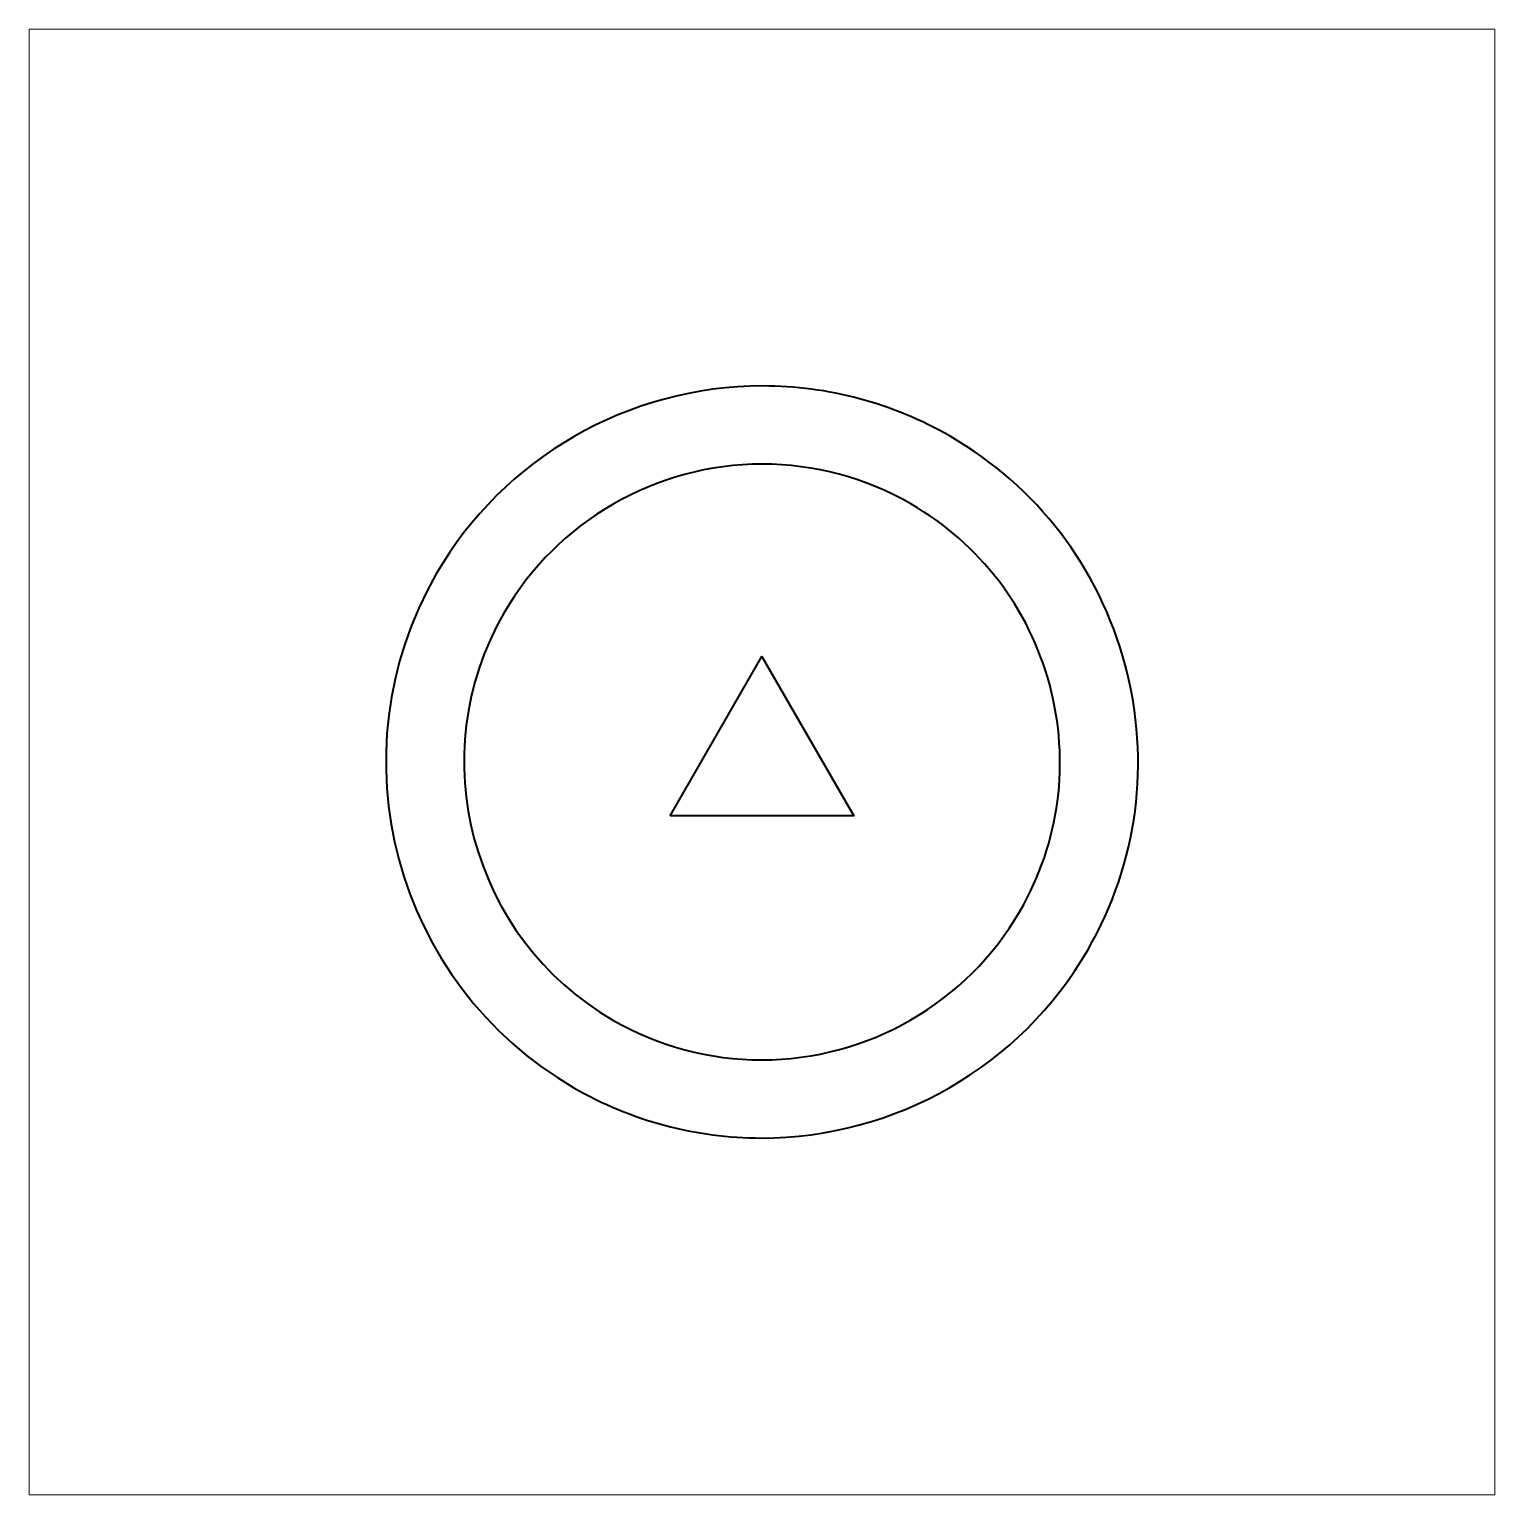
# Model space of a CAD drawing. Header units: inches. Extents: x 9.52 to 11.64, y 9.52 to 11.64.
import ezdxf

# ---------------------------------------------------------------- set-up
doc = ezdxf.new("R2010")
doc.units = ezdxf.units.IN
doc.header["$MEASUREMENT"] = 0
doc.layers.add('Layer 1', color=7, linetype='Continuous')

# ---------------------------------------------------------------- blocks, each defined once
blk = doc.blocks.new('block 2')
at = {"layer": 'Layer 1', "lineweight": 0}
blk.add_lwpolyline([(9.525, 11.6417), (11.6417, 11.6417), (11.6417, 9.525), (9.525, 9.525), (9.525, 11.6417)], dxfattribs=at)
at = {"layer": 'Layer 1', "color": 250, "lineweight": 40}
blk.add_lwpolyline([(10.4507, 10.5057), (10.5833, 10.7355), (10.716, 10.5057), (10.4507, 10.5057)], dxfattribs=at)
for points in [[(10.5824, 10.0402), (10.4877, 10.0402), (10.394, 10.0653), (10.3117, 10.1128), (10.0523, 10.2626), (9.9631, 10.5955), (10.1128, 10.855), (10.2095, 11.0225), (10.3902, 11.1265), (10.5842, 11.1265), (10.679, 11.1265), (10.7726, 11.1014), (10.855, 11.0538), (10.9804, 10.9814), (11.0703, 10.8642), (11.1078, 10.7239), (11.1455, 10.5836), (11.1263, 10.4372), (11.0538, 10.3117), (10.9571, 10.1442), (10.7765, 10.0402), (10.5824, 10.0402)], [(10.5826, 10.153), (10.5075, 10.153), (10.4334, 10.173), (10.3681, 10.2106), (10.1626, 10.3293), (10.0919, 10.593), (10.2106, 10.7985), (10.2872, 10.9312), (10.4303, 11.0136), (10.584, 11.0136), (10.6591, 11.0136), (10.7333, 10.9937), (10.7985, 10.9561), (10.8979, 10.8987), (10.9691, 10.8058), (10.9989, 10.6947), (11.0286, 10.5835), (11.0135, 10.4675), (10.9561, 10.3682), (10.8794, 10.2354), (10.7364, 10.153), (10.5826, 10.153)]]:
    blk.add_open_spline(points, degree=3, knots=[0, 0, 0, 0, 1, 1, 1, 2, 2, 2, 3, 3, 3, 4, 4, 4, 5, 5, 5, 6, 6, 6, 7, 7, 7, 7], dxfattribs=at)

msp = doc.modelspace()

# ---------------------------------------------------------------- block references
at = {"layer": 'Layer 1'}
msp.add_blockref('block 2', (0, 0), dxfattribs=at)

doc.saveas('drawing.dxf')
